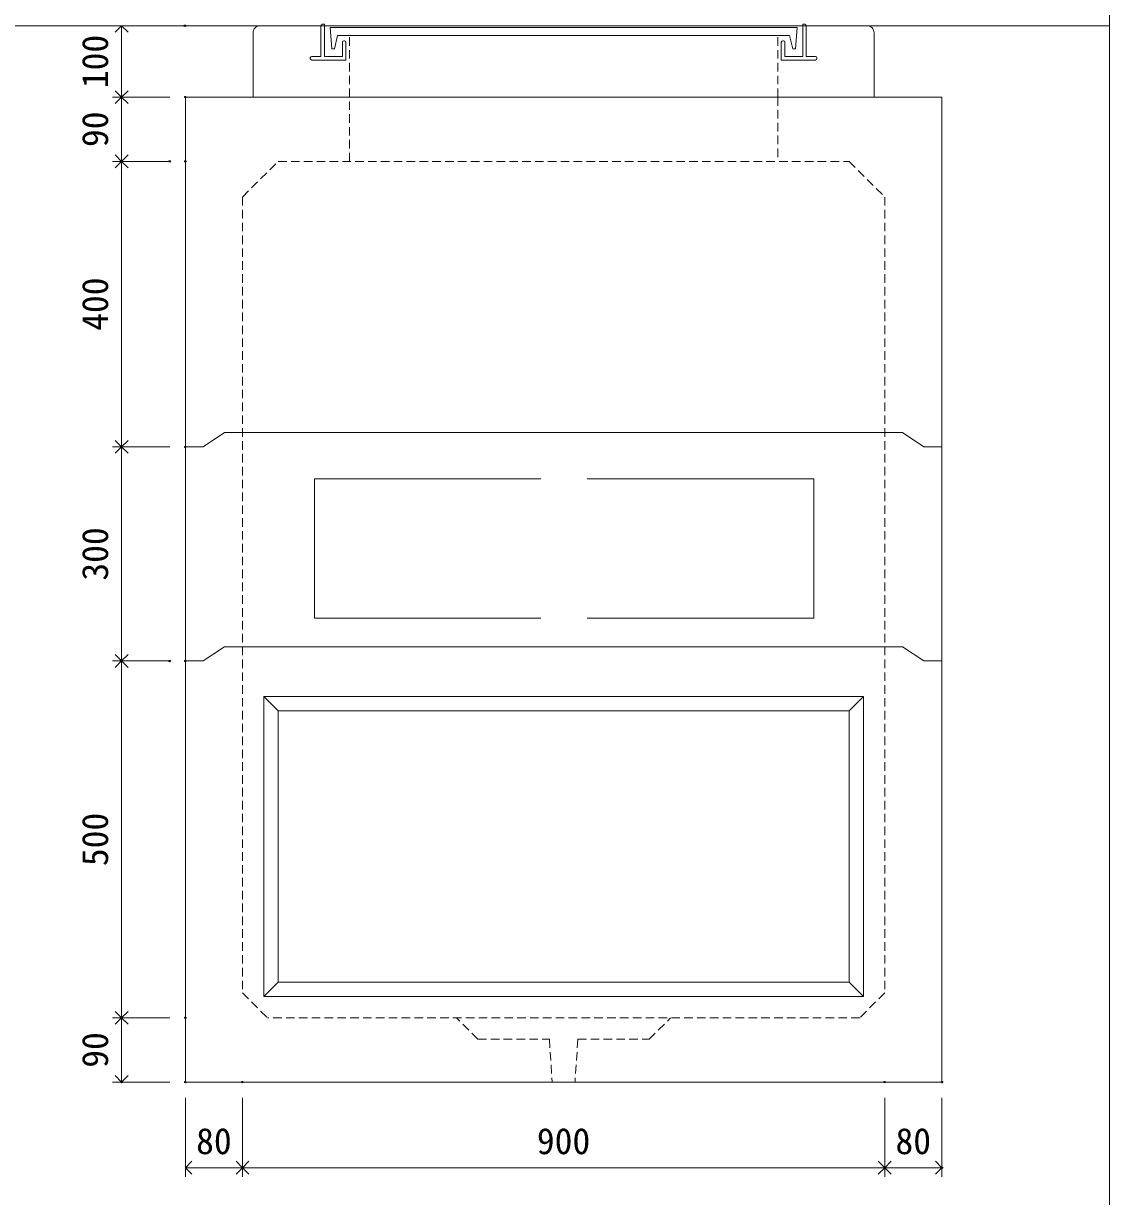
# Model space of a CAD drawing. Units: millimetres, scale not verified. Extents: x -4890 to 18490, y -2348 to 2349.
# Drawn here: x 3368 to 4890, y -1254 to 389 of the extents above; entities that cross this region are included whole.
import ezdxf
from ezdxf.enums import TextEntityAlignment as Align

# ---------------------------------------------------------------- set-up
doc = ezdxf.new("R2010")
doc.units = ezdxf.units.MM
doc.header["$LTSCALE"] = 10
doc.header["$PDMODE"] = 32
doc.header["$PDSIZE"] = 2
doc.linetypes.add('DASHED1', pattern=[1.8, 1.2, -0.6])
doc.linetypes.add('USER2', pattern=[50.8, 31.75, -6.35, 6.35, -6.35])
doc.layers.add('0-1_Defpoints', color=7, linetype='Continuous')
for name, color, linetype, lineweight in [('0-2_waku', 7, 'Continuous', 18), ('0-3_gaikei', 7, 'Continuous', 18), ('0-4_kakure', 7, 'DASHED1', 5), ('0-5_sunpou', 7, 'Continuous', 5), ('0-9_uchigawa', 6, 'Continuous', 18), ('0-B_futa', 3, 'Continuous', 18), ('0-C_GL', 4, 'Continuous', 18), ('1-3_uchigawa2', 6, 'USER2', 18)]:
    doc.layers.add(name, color=color, linetype=linetype, lineweight=lineweight)
doc.styles.add('ＭＳ ゴシック', font='')
doc.styles.get('ＭＳ ゴシック').set_extended_font_data('MS Gothic')

# ---------------------------------------------------------------- blocks, each defined once
blk = doc.blocks.new('_Open90')
at = {"layer": '0-5_sunpou'}
blk.add_line((0, 0), (-1, 0), dxfattribs=at)
blk.add_lwpolyline([(-0.5, 0.5), (0, 0), (-0.5, -0.5)], dxfattribs=at)
blk = doc.blocks.new('D109')
at = {"layer": '0-1_Defpoints'}
for p in [(5042.32, 1652.03), (4953, 1152.03), (5042.32, 1152.03)]:
    blk.add_point(p, dxfattribs=at)
at = {"layer": '0-5_sunpou'}
for p, q in [((5020.32, 1652.03), (4940, 1652.03)), ((4953, 1634.03), (4953, 1170.03)), ((5020.32, 1152.03), (4940, 1152.03))]:
    blk.add_line(p, q, dxfattribs=at)
at = {"layer": '0-5_sunpou', "xscale": 18, "yscale": 18}
for p, rotation in [((4953, 1652.03), 90), ((4953, 1152.03), 270)]:
    blk.add_blockref('_Open90', p, dxfattribs=dict(at, rotation=rotation))
at = {"layer": '0-5_sunpou', "style": 'ＭＳ ゴシック'}
blk.add_text('500', height=36.66, rotation=90, dxfattribs=at).set_placement((4945, 1364.53), align=Align.BOTTOM_LEFT)
blk = doc.blocks.new('D110')
at = {"layer": '0-1_Defpoints'}
for p in [(5042.32, 1152.03), (4953, 1062.03), (5042.32, 1062.03)]:
    blk.add_point(p, dxfattribs=at)
at = {"layer": '0-5_sunpou'}
for p, q in [((5020.32, 1152.03), (4940, 1152.03)), ((4953, 1134.03), (4953, 1080.03)), ((5020.32, 1062.03), (4940, 1062.03))]:
    blk.add_line(p, q, dxfattribs=at)
at = {"layer": '0-5_sunpou', "xscale": 18, "yscale": 18}
for p, rotation in [((4953, 1152.03), 90), ((4953, 1062.03), 270)]:
    blk.add_blockref('_Open90', p, dxfattribs=dict(at, rotation=rotation))
at = {"layer": '0-5_sunpou', "style": 'ＭＳ ゴシック'}
blk.add_text('90', height=36.66, rotation=90, dxfattribs=at).set_placement((4945, 1082.03), align=Align.BOTTOM_LEFT)
blk = doc.blocks.new('D111')
at = {"layer": '0-1_Defpoints'}
for p in [(5042.32, 1062.03), (5122.32, 1062.03), (5122.32, 942)]:
    blk.add_point(p, dxfattribs=at)
at = {"layer": '0-5_sunpou'}
for p, q in [((5042.32, 1040.03), (5042.32, 929)), ((5122.32, 1040.03), (5122.32, 929)), ((5060.32, 942), (5104.32, 942))]:
    blk.add_line(p, q, dxfattribs=at)
at = {"layer": '0-5_sunpou', "xscale": 18, "yscale": 18, "rotation": 180}
blk.add_blockref('_Open90', (5042.32, 942), dxfattribs=at)
at = {"layer": '0-5_sunpou', "xscale": 18, "yscale": 18}
blk.add_blockref('_Open90', (5122.32, 942), dxfattribs=at)
at = {"layer": '0-5_sunpou', "style": 'ＭＳ ゴシック'}
blk.add_text('80', height=36.66, dxfattribs=at).set_placement((5057.32, 950), align=Align.BOTTOM_LEFT)
blk = doc.blocks.new('D112')
at = {"layer": '0-1_Defpoints'}
for p in [(5122.32, 1062.03), (6022.32, 1062.03), (6022.32, 942)]:
    blk.add_point(p, dxfattribs=at)
at = {"layer": '0-5_sunpou'}
for p, q in [((5122.32, 1040.03), (5122.32, 929)), ((6022.32, 1040.03), (6022.32, 929)), ((5140.32, 942), (6004.32, 942))]:
    blk.add_line(p, q, dxfattribs=at)
at = {"layer": '0-5_sunpou', "xscale": 18, "yscale": 18, "rotation": 180}
blk.add_blockref('_Open90', (5122.32, 942), dxfattribs=at)
at = {"layer": '0-5_sunpou', "xscale": 18, "yscale": 18}
blk.add_blockref('_Open90', (6022.32, 942), dxfattribs=at)
at = {"layer": '0-5_sunpou', "style": 'ＭＳ ゴシック'}
blk.add_text('900', height=36.66, dxfattribs=at).set_placement((5534.82, 950), align=Align.BOTTOM_LEFT)
blk = doc.blocks.new('D113')
at = {"layer": '0-1_Defpoints'}
for p in [(6022.32, 1062.03), (6102.32, 1062.03), (6102.32, 942)]:
    blk.add_point(p, dxfattribs=at)
at = {"layer": '0-5_sunpou'}
for p, q in [((6022.32, 1040.03), (6022.32, 929)), ((6102.32, 1040.03), (6102.32, 929)), ((6040.32, 942), (6084.32, 942))]:
    blk.add_line(p, q, dxfattribs=at)
at = {"layer": '0-5_sunpou', "xscale": 18, "yscale": 18, "rotation": 180}
blk.add_blockref('_Open90', (6022.32, 942), dxfattribs=at)
at = {"layer": '0-5_sunpou', "xscale": 18, "yscale": 18}
blk.add_blockref('_Open90', (6102.32, 942), dxfattribs=at)
at = {"layer": '0-5_sunpou', "style": 'ＭＳ ゴシック'}
blk.add_text('80', height=36.66, dxfattribs=at).set_placement((6037.32, 950), align=Align.BOTTOM_LEFT)
blk = doc.blocks.new('D114')
at = {"layer": '0-1_Defpoints'}
for p in [(5041.54, 2542.03), (4953, 2442.03), (5042.32, 2442.03)]:
    blk.add_point(p, dxfattribs=at)
at = {"layer": '0-5_sunpou'}
for p, q in [((5019.54, 2542.03), (4940, 2542.03)), ((4953, 2524.03), (4953, 2460.03)), ((5020.32, 2442.03), (4940, 2442.03))]:
    blk.add_line(p, q, dxfattribs=at)
at = {"layer": '0-5_sunpou', "xscale": 18, "yscale": 18}
for p, rotation in [((4953, 2542.03), 90), ((4953, 2442.03), 270)]:
    blk.add_blockref('_Open90', p, dxfattribs=dict(at, rotation=rotation))
at = {"layer": '0-5_sunpou', "style": 'ＭＳ ゴシック'}
blk.add_text('100', height=36.66, rotation=90, dxfattribs=at).set_placement((4945, 2454.53), align=Align.BOTTOM_LEFT)
blk = doc.blocks.new('D115')
at = {"layer": '0-1_Defpoints'}
for p in [(5042.32, 2442.03), (4953, 2352.03), (5042.32, 2352.03)]:
    blk.add_point(p, dxfattribs=at)
at = {"layer": '0-5_sunpou'}
for p, q in [((5020.32, 2442.03), (4940, 2442.03)), ((4953, 2424.03), (4953, 2370.03)), ((5020.32, 2352.03), (4940, 2352.03))]:
    blk.add_line(p, q, dxfattribs=at)
at = {"layer": '0-5_sunpou', "xscale": 18, "yscale": 18}
for p, rotation in [((4953, 2442.03), 90), ((4953, 2352.03), 270)]:
    blk.add_blockref('_Open90', p, dxfattribs=dict(at, rotation=rotation))
at = {"layer": '0-5_sunpou', "style": 'ＭＳ ゴシック'}
blk.add_text('90', height=36.66, rotation=90, dxfattribs=at).set_placement((4945, 2372.03), align=Align.BOTTOM_LEFT)
blk = doc.blocks.new('D116')
at = {"layer": '0-1_Defpoints'}
for p in [(5020.32, 2352.03), (4953, 1952.03), (5042.32, 1952.03)]:
    blk.add_point(p, dxfattribs=at)
at = {"layer": '0-5_sunpou'}
for p, q in [((4998.32, 2352.03), (4940, 2352.03)), ((4953, 2334.03), (4953, 1970.03)), ((5020.32, 1952.03), (4940, 1952.03))]:
    blk.add_line(p, q, dxfattribs=at)
at = {"layer": '0-5_sunpou', "xscale": 18, "yscale": 18}
for p, rotation in [((4953, 2352.03), 90), ((4953, 1952.03), 270)]:
    blk.add_blockref('_Open90', p, dxfattribs=dict(at, rotation=rotation))
at = {"layer": '0-5_sunpou', "style": 'ＭＳ ゴシック'}
blk.add_text('400', height=36.66, rotation=90, dxfattribs=at).set_placement((4945, 2114.53), align=Align.BOTTOM_LEFT)
blk = doc.blocks.new('D117')
at = {"layer": '0-1_Defpoints'}
for p in [(5042.32, 1952.03), (4953, 1652.03), (5020.32, 1652.03)]:
    blk.add_point(p, dxfattribs=at)
at = {"layer": '0-5_sunpou'}
for p, q in [((5020.32, 1952.03), (4940, 1952.03)), ((4953, 1934.03), (4953, 1670.03)), ((4998.32, 1652.03), (4940, 1652.03))]:
    blk.add_line(p, q, dxfattribs=at)
at = {"layer": '0-5_sunpou', "xscale": 18, "yscale": 18}
for p, rotation in [((4953, 1952.03), 90), ((4953, 1652.03), 270)]:
    blk.add_blockref('_Open90', p, dxfattribs=dict(at, rotation=rotation))
at = {"layer": '0-5_sunpou', "style": 'ＭＳ ゴシック'}
blk.add_text('300', height=36.66, rotation=90, dxfattribs=at).set_placement((4945, 1764.53), align=Align.BOTTOM_LEFT)
blk = doc.blocks.new('D133')
at = {"layer": '0-1_Defpoints'}
for p in [(5042.32, 1652.03), (4953, 1152.03), (5042.32, 1152.03)]:
    blk.add_point(p, dxfattribs=at)
at = {"layer": '0-5_sunpou'}
for p, q in [((5020.32, 1652.03), (4940, 1652.03)), ((4953, 1634.03), (4953, 1170.03)), ((5020.32, 1152.03), (4940, 1152.03))]:
    blk.add_line(p, q, dxfattribs=at)
at = {"layer": '0-5_sunpou', "xscale": 18, "yscale": 18}
for p, rotation in [((4953, 1652.03), 90), ((4953, 1152.03), 270)]:
    blk.add_blockref('_Open90', p, dxfattribs=dict(at, rotation=rotation))
at = {"layer": '0-5_sunpou', "style": 'ＭＳ ゴシック'}
blk.add_text('500', height=36.66, rotation=90, dxfattribs=at).set_placement((4945, 1364.53), align=Align.BOTTOM_LEFT)
blk = doc.blocks.new('D134')
at = {"layer": '0-1_Defpoints'}
for p in [(5042.32, 1152.03), (4953, 1062.03), (5042.32, 1062.03)]:
    blk.add_point(p, dxfattribs=at)
at = {"layer": '0-5_sunpou'}
for p, q in [((5020.32, 1152.03), (4940, 1152.03)), ((4953, 1134.03), (4953, 1080.03)), ((5020.32, 1062.03), (4940, 1062.03))]:
    blk.add_line(p, q, dxfattribs=at)
at = {"layer": '0-5_sunpou', "xscale": 18, "yscale": 18}
for p, rotation in [((4953, 1152.03), 90), ((4953, 1062.03), 270)]:
    blk.add_blockref('_Open90', p, dxfattribs=dict(at, rotation=rotation))
at = {"layer": '0-5_sunpou', "style": 'ＭＳ ゴシック'}
blk.add_text('90', height=36.66, rotation=90, dxfattribs=at).set_placement((4945, 1082.03), align=Align.BOTTOM_LEFT)
blk = doc.blocks.new('D135')
at = {"layer": '0-1_Defpoints'}
for p in [(5042.32, 1062.03), (5122.32, 1062.03), (5122.32, 942)]:
    blk.add_point(p, dxfattribs=at)
at = {"layer": '0-5_sunpou'}
for p, q in [((5042.32, 1040.03), (5042.32, 929)), ((5122.32, 1040.03), (5122.32, 929)), ((5060.32, 942), (5104.32, 942))]:
    blk.add_line(p, q, dxfattribs=at)
at = {"layer": '0-5_sunpou', "xscale": 18, "yscale": 18, "rotation": 180}
blk.add_blockref('_Open90', (5042.32, 942), dxfattribs=at)
at = {"layer": '0-5_sunpou', "xscale": 18, "yscale": 18}
blk.add_blockref('_Open90', (5122.32, 942), dxfattribs=at)
at = {"layer": '0-5_sunpou', "style": 'ＭＳ ゴシック'}
blk.add_text('80', height=36.66, dxfattribs=at).set_placement((5057.32, 950), align=Align.BOTTOM_LEFT)
blk = doc.blocks.new('D136')
at = {"layer": '0-1_Defpoints'}
for p in [(5122.32, 1062.03), (6022.32, 1062.03), (6022.32, 942)]:
    blk.add_point(p, dxfattribs=at)
at = {"layer": '0-5_sunpou'}
for p, q in [((5122.32, 1040.03), (5122.32, 929)), ((6022.32, 1040.03), (6022.32, 929)), ((5140.32, 942), (6004.32, 942))]:
    blk.add_line(p, q, dxfattribs=at)
at = {"layer": '0-5_sunpou', "xscale": 18, "yscale": 18, "rotation": 180}
blk.add_blockref('_Open90', (5122.32, 942), dxfattribs=at)
at = {"layer": '0-5_sunpou', "xscale": 18, "yscale": 18}
blk.add_blockref('_Open90', (6022.32, 942), dxfattribs=at)
at = {"layer": '0-5_sunpou', "style": 'ＭＳ ゴシック'}
blk.add_text('900', height=36.66, dxfattribs=at).set_placement((5534.82, 950), align=Align.BOTTOM_LEFT)
blk = doc.blocks.new('D137')
at = {"layer": '0-1_Defpoints'}
for p in [(6022.32, 1062.03), (6102.32, 1062.03), (6102.32, 942)]:
    blk.add_point(p, dxfattribs=at)
at = {"layer": '0-5_sunpou'}
for p, q in [((6022.32, 1040.03), (6022.32, 929)), ((6102.32, 1040.03), (6102.32, 929)), ((6040.32, 942), (6084.32, 942))]:
    blk.add_line(p, q, dxfattribs=at)
at = {"layer": '0-5_sunpou', "xscale": 18, "yscale": 18, "rotation": 180}
blk.add_blockref('_Open90', (6022.32, 942), dxfattribs=at)
at = {"layer": '0-5_sunpou', "xscale": 18, "yscale": 18}
blk.add_blockref('_Open90', (6102.32, 942), dxfattribs=at)
at = {"layer": '0-5_sunpou', "style": 'ＭＳ ゴシック'}
blk.add_text('80', height=36.66, dxfattribs=at).set_placement((6037.32, 950), align=Align.BOTTOM_LEFT)

msp = doc.modelspace()

# ---------------------------------------------------------------- linework, layer by layer
at = {"layer": '0-2_waku'}
msp.add_line((4889.94, 2348.62), (4889.94, -1926.38), dxfattribs=at)
msp.add_lwpolyline([(-1230.06, 2348.62), (4889.94, 2348.62), (4889.94, -1926.38)], dxfattribs=at)
at = {"layer": '0-3_gaikei'}
for p, q in [((3699.94, 386.28), (3784.94, 386.28)), ((4464.94, 386.28), (4549.94, 386.28)), ((3689.94, 286.28), (3689.94, 376.28)), ((4559.94, 286.28), (4559.94, 376.28)), ((3594.94, 286.28), (4654.94, 286.28)), ((3594.94, 286.28), (3594.94, -1093.72)), ((3689.94, 286.28), (3799.94, 286.28)), ((3724.94, 286.28), (4524.94, 286.28)), ((4559.94, 286.28), (4449.94, 286.28)), ((4654.94, 286.28), (4654.94, -1093.72)), ((3619.94, -203.72), (3649.94, -183.72)), ((3649.94, -183.72), (4599.94, -183.72)), ((4599.94, -183.72), (4629.94, -203.72)), ((3619.94, -203.72), (3594.94, -203.72)), ((4629.94, -203.72), (4654.94, -203.72)), ((3619.94, -503.72), (3649.94, -483.72)), ((3619.94, -503.72), (3649.94, -483.72)), ((3649.94, -483.72), (4599.94, -483.72)), ((3649.94, -483.72), (4599.94, -483.72)), ((4599.94, -483.72), (4629.94, -503.72)), ((4599.94, -483.72), (4629.94, -503.72)), ((3619.94, -503.72), (3594.94, -503.72)), ((3619.94, -503.72), (3594.94, -503.72)), ((4629.94, -503.72), (4654.94, -503.72)), ((4629.94, -503.72), (4654.94, -503.72)), ((4654.94, -1093.72), (3594.94, -1093.72)), ((4654.94, -1093.72), (3594.94, -1093.72))]:
    msp.add_line(p, q, dxfattribs=at)
for centre, radius, start, end in [((3699.36, 376.86), 9.44, 86.47383, 183.52617), ((4550.27, 376.61), 9.68, 358.04251, 91.95749)]:
    msp.add_arc(centre, radius, start, end, dxfattribs=at)
at = {"layer": '0-4_kakure'}
for p, q in [((4424.94, 286.28), (4424.94, 372.78)), ((4424.94, 286.28), (4424.94, 196.28)), ((3674.94, 146.28), (3724.94, 196.28)), ((3724.94, 196.28), (4524.94, 196.28)), ((4524.94, 196.28), (4574.94, 146.28)), ((3674.94, 146.28), (3674.94, -968.72)), ((4574.94, 146.28), (4574.94, -968.72)), ((3674.94, -968.72), (3709.94, -1003.72)), ((4574.94, -968.72), (4539.94, -1003.72)), ((4539.94, -1003.72), (3709.94, -1003.72)), ((4004.94, -1033.72), (3974.94, -1003.72)), ((4244.94, -1033.72), (4274.94, -1003.72)), ((4004.94, -1033.72), (4104.94, -1033.72)), ((4104.94, -1033.72), (4108.94, -1093.72)), ((4104.94, -1033.72), (4108.94, -1093.72)), ((4144.94, -1033.72), (4140.94, -1093.72)), ((4144.94, -1033.72), (4140.94, -1093.72)), ((4144.94, -1033.72), (4244.94, -1033.72))]:
    msp.add_line(p, q, dxfattribs=at)
msp.add_lwpolyline([(3824.94, 196.28), (3824.94, 286.28), (3824.94, 372.78)], dxfattribs=at)
at = {"layer": '0-9_uchigawa'}
for p, q in [((3704.94, -553.72), (3704.94, -973.72)), ((3704.94, -553.72), (4124.94, -553.72)), ((3704.94, -553.72), (3724.94, -573.72)), ((4124.94, -553.72), (4544.94, -553.72)), ((4124.94, -553.72), (4544.94, -553.72)), ((4544.94, -553.72), (4524.94, -573.72)), ((4544.94, -553.72), (4544.94, -973.72)), ((3724.94, -573.72), (3724.94, -953.72)), ((3724.94, -573.72), (4124.94, -573.72)), ((3724.94, -573.72), (4124.94, -573.72)), ((4124.94, -573.72), (4524.94, -573.72)), ((4524.94, -573.72), (4524.94, -953.72)), ((3724.94, -953.72), (3704.94, -973.72)), ((3724.94, -953.72), (4124.94, -953.72)), ((4124.94, -953.72), (4524.94, -953.72)), ((4524.94, -953.72), (4544.94, -973.72)), ((3704.94, -973.72), (4124.94, -973.72)), ((4124.94, -973.72), (4544.94, -973.72))]:
    msp.add_line(p, q, dxfattribs=at)
at = {"layer": '0-B_futa'}
for p, q in [((3784.94, 386.28), (3784.94, 343.28)), ((3786.94, 388.28), (3789.94, 388.28)), ((3789.94, 388.28), (3789.94, 343.28)), ((3797.75, 383.78), (4452.08, 383.78)), ((3797.75, 383.78), (3800.24, 353.78)), ((4452.08, 383.78), (4449.83, 353.78)), ((4459.94, 388.28), (4459.94, 343.28)), ((4459.94, 388.28), (4462.94, 388.28)), ((4464.94, 386.28), (4464.94, 343.28)), ((3808.27, 372.78), (3803.95, 353.78)), ((3808.27, 372.78), (4441.61, 372.78)), ((3814.94, 363.28), (3814.94, 343.28)), ((3816.94, 365.28), (3817.94, 365.28)), ((3819.94, 363.28), (3819.94, 338.28)), ((4429.94, 363.28), (4429.94, 338.28)), ((4432.94, 365.28), (4431.94, 365.28)), ((4434.94, 363.28), (4434.94, 343.28)), ((4441.61, 372.78), (4445.93, 353.78)), ((3800.24, 353.78), (3803.95, 353.78)), ((4449.83, 353.78), (4445.93, 353.78)), ((3769.94, 341.28), (3769.94, 340.28)), ((3771.94, 343.28), (3784.94, 343.28)), ((3819.94, 338.28), (3771.94, 338.28)), ((3789.94, 343.28), (3814.94, 343.28)), ((4429.94, 338.28), (4477.94, 338.28)), ((4459.94, 343.28), (4434.94, 343.28)), ((4477.94, 343.28), (4464.94, 343.28)), ((4479.94, 341.28), (4479.94, 340.28))]:
    msp.add_line(p, q, dxfattribs=at)
for centre, start, end in [((3786.94, 386.28), 90, 180), ((4462.94, 386.28), 0, 90), ((3816.94, 363.28), 90, 180), ((3817.94, 363.28), 0, 90), ((4431.94, 363.28), 90, 180), ((4432.94, 363.28), 0, 90), ((3771.94, 341.28), 90, 180), ((3771.94, 340.28), 180, 270), ((4477.94, 341.28), 0, 90), ((4477.94, 340.28), 270, 0)]:
    msp.add_arc(centre, 2, start, end, dxfattribs=at)
at = {"layer": '0-C_GL'}
msp.add_line((-1230.06, 386.28), (4889.94, 386.28), dxfattribs=at)
at = {"layer": '1-3_uchigawa2'}
for p, q in [((3775.67, -248.72), (4125.67, -248.72)), ((3775.67, -248.72), (3775.67, -443.72)), ((4475.67, -248.72), (4125.67, -248.72)), ((4475.67, -248.72), (4475.67, -443.72)), ((3775.67, -443.72), (4124.94, -443.72)), ((4475.67, -443.72), (4126.4, -443.72))]:
    msp.add_line(p, q, dxfattribs=at)

# ---------------------------------------------------------------- block references
at = {"layer": '0-5_sunpou'}
for name in ['D114', 'D115', 'D116', 'D117', 'D109', 'D133', 'D110', 'D134', 'D111', 'D135', 'D112', 'D136', 'D113', 'D137']:
    msp.add_blockref(name, (-1447.37, -2155.75), dxfattribs=at)

doc.saveas('drawing.dxf')
